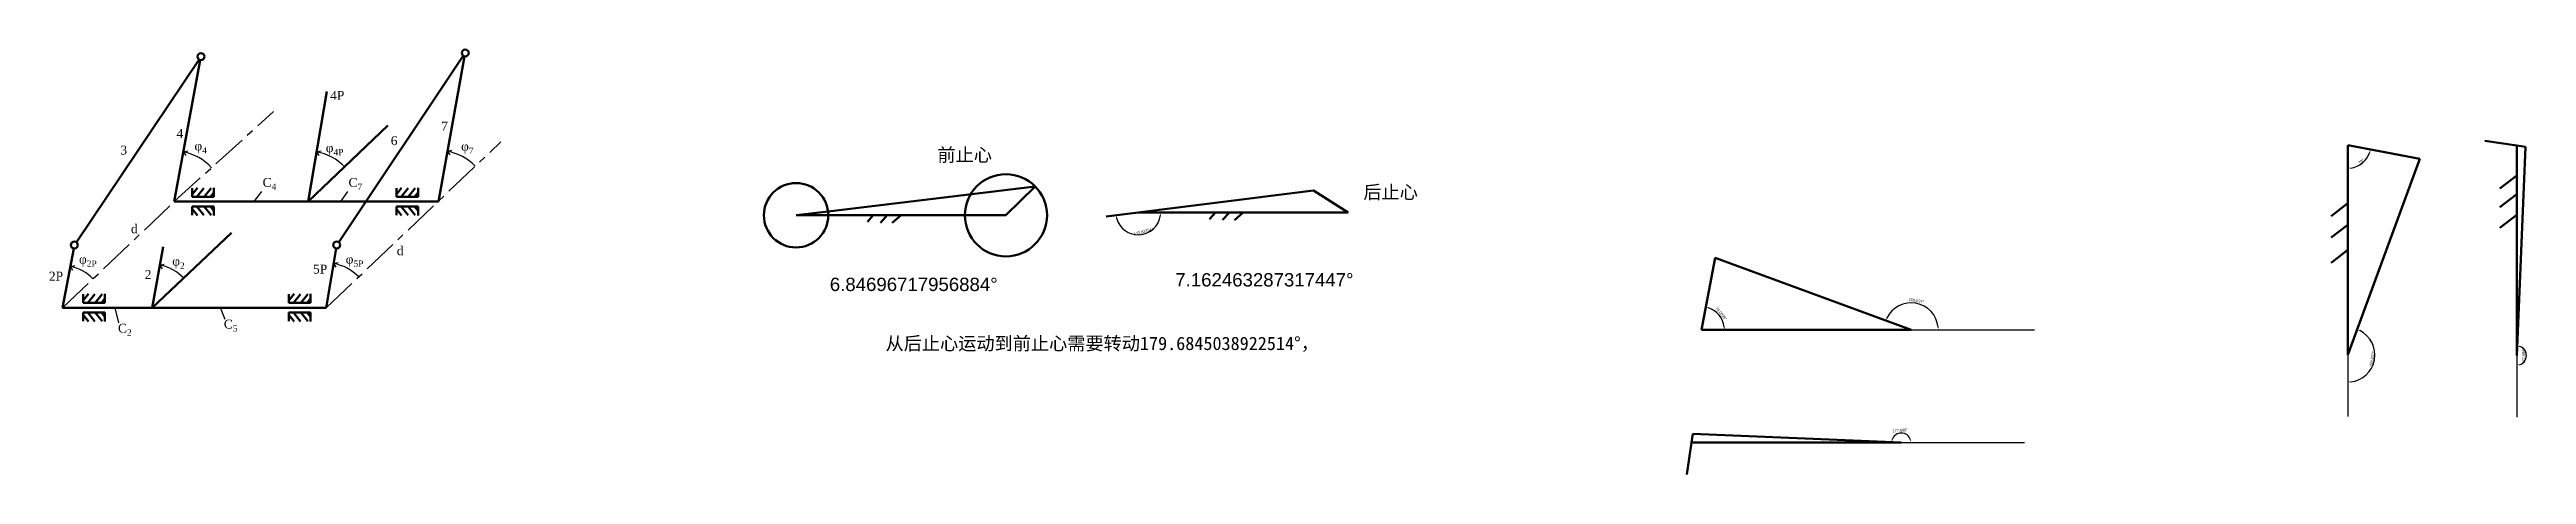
# Model space of a CAD drawing. Header units: millimetres. Extents: x 1455 to 3686, y 430 to 812.
import ezdxf

# ---------------------------------------------------------------- set-up
doc = ezdxf.new("R2010")
doc.units = ezdxf.units.MM
doc.linetypes.add('CENTER', pattern=[50.8, 31.75, -6.35, 6.35, -6.35])
for name, color, linetype in [('中心线层', 1, 'CENTER'), ('剖面线层', 4, 'Continuous'), ('标注层', 3, 'Continuous'), ('细实线层', 7, 'Continuous')]:
    doc.layers.add(name, color=color, linetype=linetype)
doc.layers.add('粗实线层', color=7, linetype='Continuous', lineweight=50)
doc.styles.get("Standard").update_dxf_attribs({"font": 'arial.ttf'})
doc.dimstyles.new('ISO-25', dxfattribs={"dimtxt": 2.5, "dimasz": 2.5, "dimexe": 1.25, "dimexo": 0.625, "dimtad": 1, "dimtxsty": 'Standard', "dimcen": 2.5, "dimadec": 0, "dimazin": 0, "dimtfac": 1, "dimtmove": 0, "dimatfit": 3, "dimfxl": 1, "dimarcsym": 0})

# ---------------------------------------------------------------- blocks, each defined once
blk = doc.blocks.new('*D2')
at = {"layer": 'Defpoints', "color": 0, "transparency": 16777216}
for p in [(2406.4, 662.1), (2426.6, 647.5), (2435.2, 665.7), (2435.2, 665.7), (2624.2, 665.7)]:
    blk.add_point(p, dxfattribs=at)
at = {"layer": '标注层', "color": 0, "lineweight": -2, "transparency": 16777216}
blk.add_arc((2435.2, 665.7), 20.1, 194.2775, 352.8849, dxfattribs=at)
at = {"layer": '标注层', "color": 0, "transparency": 16777216}
for points in [[(2415.3, 660.7), (2416.1, 660.8), (2415.2, 663.2)], [(2454.8, 663.2), (2455.6, 663.2), (2455.4, 665.7)]]:
    blk.add_solid(points, dxfattribs=at)
at = {"layer": '标注层', "color": 0, "transparency": 16777216, "insert": (2440, 648.3), "char_height": 2.5, "attachment_point": 5, "rotation": 15.2598}
blk.add_mtext('172,83754°', dxfattribs=at)
blk = doc.blocks.new('*D3')
at = {"layer": 'Defpoints', "color": 0, "transparency": 16777216}
for p in [(2954.9, 624.8), (3131.4, 559.9), (3131.4, 559.9), (3146, 579.5), (3242.6, 559.9)]:
    blk.add_point(p, dxfattribs=at)
at = {"layer": '标注层', "color": 0, "lineweight": -2, "transparency": 16777216}
blk.add_arc((3131.4, 559.9), 24.4, 5.8744, 153.9629, dxfattribs=at)
at = {"layer": '标注层', "color": 0, "transparency": 16777216}
for points in [[(3109.9, 570.5), (3109.1, 570.8), (3108.5, 568.4)], [(3156.1, 562.5), (3155.3, 562.4), (3155.8, 559.9)]]:
    blk.add_solid(points, dxfattribs=at)
at = {"layer": '标注层', "color": 0, "transparency": 16777216, "insert": (3136.1, 586.1), "char_height": 2.5, "attachment_point": 5, "rotation": 349.9186}
blk.add_mtext('159,837°', dxfattribs=at)
blk = doc.blocks.new('*D4')
at = {"layer": 'Defpoints', "color": 0, "transparency": 16777216}
for p in [(2934.6, 466.4), (3122.4, 458.5), (3122.4, 458.5), (3126.8, 465.9), (3233.6, 458.5)]:
    blk.add_point(p, dxfattribs=at)
at = {"layer": '标注层', "color": 0, "lineweight": -2, "transparency": 16777216}
blk.add_arc((3122.4, 458.5), 8.62, 16.6821, 160.9061, dxfattribs=at)
at = {"layer": '标注层', "color": 0, "transparency": 16777216}
for points in [[(3114.7, 461.2), (3113.9, 461.4), (3113.8, 458.8)], [(3131.1, 461), (3130.3, 460.9), (3131, 458.5)]]:
    blk.add_solid(points, dxfattribs=at)
at = {"layer": '标注层', "color": 0, "transparency": 16777216, "insert": (3121.4, 469.2), "char_height": 2.5, "attachment_point": 5, "rotation": 5.6882}
blk.add_mtext('177,588°', dxfattribs=at)
blk = doc.blocks.new('*D5')
at = {"layer": 'Defpoints', "color": 0, "transparency": 16777216}
for p in [(2947.9, 588.4), (2942.4, 559.9), (2942.4, 559.9), (2961.1, 569.2), (3131.4, 559.9)]:
    blk.add_point(p, dxfattribs=at)
at = {"layer": '标注层', "color": 0, "lineweight": -2, "transparency": 16777216}
blk.add_arc((2942.4, 559.9), 20.8, 6.8895, 72.1744, dxfattribs=at)
at = {"layer": '标注层', "color": 0, "transparency": 16777216}
for points in [[(2948.7, 579.4), (2948.9, 580.2), (2946.4, 580.4)], [(2963.5, 562.5), (2962.7, 562.4), (2963.2, 559.9)]]:
    blk.add_solid(points, dxfattribs=at)
at = {"layer": '标注层', "color": 0, "transparency": 16777216, "insert": (2960.1, 574.5), "char_height": 2.5, "attachment_point": 5, "rotation": 309.5319}
blk.add_mtext('79,0639°', dxfattribs=at)
blk = doc.blocks.new('*D9')
at = {"layer": 'Defpoints', "color": 0, "transparency": 16777216}
for p in [(3589.5, 713.9), (3524.7, 537.4), (3524.7, 537.4), (3544.3, 522.8), (3524.7, 481.9)]:
    blk.add_point(p, dxfattribs=at)
at = {"layer": '标注层', "color": 0, "lineweight": -2, "transparency": 16777216}
blk.add_arc((3524.7, 537.4), 24.4, 275.8744, 63.9629, dxfattribs=at)
at = {"layer": '标注层', "color": 0, "transparency": 16777216}
for points in [[(3535.3, 559), (3535.6, 559.7), (3533.1, 560.3)], [(3527.3, 512.7), (3527.2, 513.6), (3524.7, 513)]]:
    blk.add_solid(points, dxfattribs=at)
at = {"layer": '标注层', "color": 0, "transparency": 16777216, "insert": (3546.7, 533.5), "char_height": 2.5, "attachment_point": 5, "rotation": 79.9186}
blk.add_mtext('159,837°', dxfattribs=at)
blk = doc.blocks.new('*D10')
at = {"layer": 'Defpoints', "color": 0, "transparency": 16777216}
for p in [(3684.8, 724.7), (3676.9, 536.9), (3676.9, 536.9), (3684.3, 532.5), (3676.9, 481.3)]:
    blk.add_point(p, dxfattribs=at)
at = {"layer": '标注层', "color": 0, "lineweight": -2, "transparency": 16777216}
blk.add_arc((3676.9, 536.9), 8.62, 286.6821, 70.9061, dxfattribs=at)
at = {"layer": '标注层', "color": 0, "transparency": 16777216}
for points in [[(3679.6, 544.6), (3679.8, 545.4), (3677.2, 545.5)], [(3679.4, 528.2), (3679.3, 529), (3676.9, 528.3)]]:
    blk.add_solid(points, dxfattribs=at)
at = {"layer": '标注层', "color": 0, "transparency": 16777216, "insert": (3683.3, 536.7), "char_height": 2.5, "attachment_point": 5, "rotation": 88.7941}
blk.add_mtext('177,588°', dxfattribs=at)
blk = doc.blocks.new('*D11')
at = {"layer": 'Defpoints', "color": 0, "transparency": 16777216}
for p in [(3524.7, 726.4), (3524.7, 726.4), (3553.2, 720.9), (3534, 707.8), (3524.7, 537.4)]:
    blk.add_point(p, dxfattribs=at)
at = {"layer": '标注层', "color": 0, "lineweight": -2, "transparency": 16777216}
blk.add_arc((3524.7, 726.4), 20.8, 276.8895, 342.1744, dxfattribs=at)
at = {"layer": '标注层', "color": 0, "transparency": 16777216}
for points in [[(3544.1, 720.2), (3544.9, 720), (3545.2, 722.5)], [(3527.3, 705.4), (3527.2, 706.2), (3524.7, 705.6)]]:
    blk.add_solid(points, dxfattribs=at)
at = {"layer": '标注层', "color": 0, "transparency": 16777216, "insert": (3536.8, 711.8), "char_height": 2.5, "attachment_point": 5, "rotation": 39.5319}
blk.add_mtext('79°', dxfattribs=at)

msp = doc.modelspace()

# ---------------------------------------------------------------- linework, layer by layer
at = {"layer": '中心线层'}
for p, q in [((1566.926, 675.444), (1656.313, 756.683)), ((1703.872, 579.947), (1861.161, 729.241)), ((1466.361, 579.947), (1566.926, 675.444))]:
    msp.add_line(p, q, dxfattribs=at)
at = {"layer": '剖面线层'}
for p, q in [((3131.415, 559.95), (3242.552, 559.95)), ((3524.739, 537.423), (3524.739, 481.855)), ((3676.861, 536.87), (3676.861, 481.302)), ((3122.422, 458.487), (3233.558, 458.487))]:
    msp.add_line(p, q, dxfattribs=at)
at = {"layer": '粗实线层'}
for p, q in [((1589.274, 803.479), (1478.782, 638.923)), ((1715.061, 639.034), (1827.32, 806.743)), ((1828.493, 806.268), (1804.873, 675.444)), ((1566.926, 675.444), (1590.44, 803.004)), ((1704.36, 774.562), (1687.694, 675.444)), ((1687.694, 675.444), (1759.407, 744.059)), ((3524.739, 726.423), (3524.739, 537.423)), ((3553.212, 720.921), (3589.54, 713.902)), ((3676.861, 725.87), (3676.861, 536.87)), ((3676.861, 725.87), (3684.776, 724.703)), ((3676.861, 699.051), (3661.664, 687.412)), ((1804.873, 675.444), (1566.926, 675.444)), ((1583.083, 681.988), (1587.826, 687.963)), ((1583.083, 679.791), (1583.083, 687.619)), ((1583.083, 679.791), (1602.607, 679.791)), ((1583.083, 671.097), (1583.083, 663.269)), ((1583.083, 671.097), (1602.607, 671.097)), ((1587.414, 679.791), (1593.712, 687.723)), ((1587.414, 671.097), (1593.712, 663.165)), ((1593.876, 679.791), (1600.114, 687.646)), ((1593.876, 671.097), (1600.114, 663.242)), ((1599.507, 679.791), (1602.662, 683.765)), ((1599.507, 671.097), (1602.662, 667.124)), ((1602.607, 679.791), (1602.607, 687.825)), ((1602.607, 671.097), (1602.607, 663.063)), ((1767.005, 681.988), (1771.749, 687.963)), ((1767.005, 679.791), (1767.005, 687.619)), ((1767.005, 679.791), (1786.53, 679.791)), ((1767.005, 671.097), (1767.005, 663.269)), ((1767.005, 671.097), (1786.53, 671.097)), ((1771.337, 679.791), (1777.635, 687.723)), ((1771.337, 671.097), (1777.635, 663.165)), ((1777.799, 679.791), (1784.036, 687.646)), ((1777.799, 671.097), (1784.036, 663.242)), ((1783.429, 679.791), (1786.585, 683.765)), ((1783.429, 671.097), (1786.585, 667.124)), ((1786.53, 679.791), (1786.53, 687.825)), ((1786.53, 671.097), (1786.53, 663.063)), ((3524.739, 673.94), (3509.541, 662.301)), ((3676.861, 682.207), (3661.664, 670.568)), ((1547.187, 579.947), (1618.612, 647.312)), ((1583.083, 668.9), (1587.826, 662.926)), ((1767.005, 668.9), (1771.749, 662.926)), ((2196.51, 663.179), (2191.282, 657.129)), ((2209.185, 663.179), (2203.006, 656.496)), ((2221.538, 663.179), (2213.621, 656.337)), ((2504.682, 665.706), (2499.454, 659.655)), ((2517.357, 665.706), (2511.178, 659.022)), ((2529.71, 665.706), (2521.793, 658.864)), ((3524.739, 654.689), (3509.541, 643.05)), ((3676.861, 663.557), (3661.664, 651.918)), ((1476.477, 633.305), (1466.361, 579.947)), ((1556.988, 634.658), (1547.187, 579.947)), ((1703.872, 579.947), (1712.826, 633.402)), ((2947.917, 588.423), (2954.936, 624.751)), ((2954.936, 624.751), (3131.415, 559.95)), ((3524.739, 631.923), (3509.541, 620.284)), ((1484.926, 586.491), (1489.67, 592.466)), ((1484.926, 584.294), (1484.926, 592.123)), ((1484.926, 584.294), (1504.451, 584.294)), ((1489.258, 584.294), (1495.556, 592.226)), ((1495.72, 584.294), (1501.957, 592.15)), ((1501.35, 584.294), (1504.506, 588.268)), ((1504.451, 584.294), (1504.451, 592.329)), ((1670.111, 586.491), (1674.855, 592.466)), ((1670.111, 584.294), (1670.111, 592.123)), ((1670.111, 584.294), (1689.636, 584.294)), ((1674.442, 584.294), (1680.741, 592.226)), ((1680.905, 584.294), (1687.142, 592.15)), ((1686.535, 584.294), (1689.69, 588.268)), ((1689.636, 584.294), (1689.636, 592.329)), ((1466.361, 579.947), (1703.872, 579.947)), ((1484.926, 575.601), (1484.926, 567.772)), ((1484.926, 575.601), (1504.451, 575.601)), ((1484.926, 573.403), (1489.67, 567.429)), ((1489.258, 575.601), (1495.556, 567.668)), ((1495.72, 575.601), (1501.957, 567.745)), ((1501.35, 575.601), (1504.506, 571.627)), ((1504.451, 575.601), (1504.451, 567.566)), ((1670.111, 575.601), (1670.111, 567.772)), ((1670.111, 575.601), (1689.636, 575.601)), ((1670.111, 573.403), (1674.855, 567.429)), ((1674.442, 575.601), (1680.741, 567.668)), ((1680.905, 575.601), (1687.142, 567.745)), ((1686.535, 575.601), (1689.69, 571.627)), ((1689.636, 575.601), (1689.636, 567.566)), ((2942.415, 559.95), (3131.415, 559.95)), ((2933.422, 458.487), (2934.589, 466.402)), ((2933.422, 458.487), (3122.422, 458.487)), ((2934.588, 466.399), (3122.422, 458.487))]:
    msp.add_line(p, q, dxfattribs=at)
at = {"layer": '粗实线层', "color": 1}
for p, q in [((3524.739, 726.423), (3553.212, 720.921)), ((3676.861, 725.87), (3648.171, 730.101)), ((2127.038, 663.179), (2155.831, 666.637)), ((2406.436, 662.09), (2435.21, 665.706)), ((2942.415, 559.95), (2947.917, 588.423)), ((2933.422, 458.487), (2929.191, 429.798))]:
    msp.add_line(p, q, dxfattribs=at)
at = {"layer": '粗实线层', "color": 4}
for p, q in [((3589.54, 713.902), (3524.739, 537.423)), ((3684.773, 724.704), (3676.861, 536.87)), ((2155.831, 666.637), (2342.49, 689.05)), ((2406.436, 662.09), (2592.969, 685.53))]:
    msp.add_line(p, q, dxfattribs=at)
at = {"layer": '粗实线层', "color": 6}
for p, q in [((2342.49, 689.05), (2316.038, 663.179)), ((2592.969, 685.53), (2624.21, 665.706))]:
    msp.add_line(p, q, dxfattribs=at)
at = {"layer": '粗实线层', "color": 3}
for p, q in [((2127.038, 663.179), (2316.038, 663.179)), ((2435.21, 665.706), (2624.21, 665.706))]:
    msp.add_line(p, q, dxfattribs=at)
at = {"layer": '粗实线层'}
for centre, radius in [((1591.002, 806.052), 3.099), ((1829.044, 809.318), 3.099), ((2127.038, 663.179), 29), ((2316.038, 663.179), 37), ((1477.054, 636.35), 3.099), ((1713.337, 636.458), 3.099)]:
    msp.add_circle(centre, radius, dxfattribs=at)
at = {"layer": '细实线层'}
for p, q in [((1575.171, 720.172), (1579.128, 721.093)), ((1575.171, 720.172), (1577.261, 716.986)), ((1695.218, 720.194), (1699.175, 721.114)), ((1695.218, 720.194), (1697.308, 717.007)), ((1813.057, 720.772), (1817.014, 721.692)), ((1813.057, 720.772), (1815.147, 717.585)), ((1639.047, 675.444), (1645.863, 684.568)), ((1717.066, 675.444), (1723.395, 684.446)), ((1473.382, 616.98), (1477.339, 617.9)), ((1473.382, 616.98), (1475.472, 613.793)), ((1554.04, 618.201), (1557.996, 619.121)), ((1554.04, 618.201), (1556.129, 615.015)), ((1710.528, 619.683), (1714.484, 620.604)), ((1710.528, 619.683), (1712.617, 616.497)), ((1517.104, 566.473), (1513.711, 579.947)), ((1612.894, 569.38), (1608.578, 579.947))]:
    msp.add_line(p, q, dxfattribs=at)
for centre, radius, start, end in [((1566.926, 675.444), 45.482, 42.266251, 79.555421), ((1687.694, 675.444), 45.378, 43.735356, 80.455445), ((1804.873, 675.444), 46.06, 43.840089, 79.765649), ((1466.361, 579.947), 37.692, 43.519293, 79.265397), ((1547.187, 579.947), 38.863, 43.324533, 79.844057), ((1703.872, 579.947), 40.29, 43.505945, 80.490983)]:
    msp.add_arc(centre, radius, start, end, dxfattribs=at)

# ---------------------------------------------------------------- texts
at = {"layer": '粗实线层', "attachment_point": 1}
for s, width, insert, char_height in [('{\\fTimes New Roman|b0|i0|c0|p18;4P}', 11.80101, (1707.417, 775.157), 8), ('{\\fTimes New Roman|b0|i0|c0|p18;4}', 11.80101, (1569.024, 740.874), 8), ('{\\fTimes New Roman|b0|i0|c0|p18;7}', 11.80101, (1807.399, 747.453), 8), ('{\\fTimes New Roman|b0|i0|c0|p18;3}', 11.80101, (1518.47, 725.869), 8), ('\\A1;{\\fTimes New Roman|b0|i0|c0|p18;φ\\H0.7x;\\S^ 4;}', 11.80101, (1585.18, 729.603), 8), ('\\A1;{\\fTimes New Roman|b0|i0|c0|p18;φ\\H0.7x;\\S^ 4P;}', 11.80101, (1703.451, 727.946), 8), ('{\\fTimes New Roman|b0|i0|c0|p18;6}', 11.80101, (1761.99, 734.381), 8), ('\\A1;{\\fTimes New Roman|b0|i0|c0|p18;φ\\H0.7x;\\S^ 7;}', 11.80101, (1825.346, 729.283), 8), ('{\\fSimSun|b0|i0|c134|p2;前止心}', 121.68336, (2254.349, 723.606), 12), ('\\A1;{\\fTimes New Roman|b0|i0|c0|p18;C\\H0.7x;\\S^ 4;}', 11.80101, (1646.581, 696.79), 8), ('\\A1;{\\fTimes New Roman|b0|i0|c0|p18;C\\H0.7x;\\S^ 7;}', 11.80101, (1723.933, 696.716), 8), ('{\\fSimSun|b0|i0|c134|p2;后止心}', 121.68336, (2637.979, 690.046), 12), ('{\\fTimes New Roman|b0|i0|c0|p18;d}', 11.80101, (1527.962, 655.019), 8), ('\\A1;{\\fTimes New Roman|b0|i0|c0|p18;φ\\H0.7x;\\S^ 2P;}', 11.80101, (1481.21, 627.544), 8), ('\\A1;{\\fTimes New Roman|b0|i0|c0|p18;φ\\H0.7x;\\S^ 5P;}', 11.80101, (1721.398, 627.606), 8), ('{\\fTimes New Roman|b0|i0|c0|p18;d}', 11.80101, (1767.417, 635.236), 8), ('{\\fTimes New Roman|b0|i0|c0|p18;2P}', 11.80101, (1454.111, 612.375), 8), ('{\\fTimes New Roman|b0|i0|c0|p18;2}', 11.80101, (1540.378, 613.923), 8), ('\\A1;{\\fTimes New Roman|b0|i0|c0|p18;φ\\H0.7x;\\S^ 2;}', 11.80101, (1565.157, 625.85), 8), ('{\\fTimes New Roman|b0|i0|c0|p18;5P}', 11.80101, (1691.961, 618.725), 8), ('6.84696717956884°', 193.10189, (2157.416, 606.961), 12), ('7.162463287317447°', 121.68336, (2468.581, 611.069), 12), ('\\A1;{\\fTimes New Roman|b0|i0|c0|p18;C\\H0.7x;\\S^ 2;}', 11.80101, (1516.311, 565.509), 8), ('\\A1;{\\fTimes New Roman|b0|i0|c0|p18;C\\H0.7x;\\S^ 5;}', 11.80101, (1611.665, 569.178), 8), ('{\\fSimSun|b0|i0|c134|p2;从后止心运动到前止心需要转动179.6845038922514°，}', 436.89466, (2207.617, 553.814), 12)]:
    msp.add_mtext_dynamic_manual_height_columns(s, width=width, gutter_width=12.5, heights=[0], dxfattribs=dict(at, insert=insert, char_height=char_height))

# ---------------------------------------------------------------- dimensions: what is measured, and where the dimension line sits
at = {"layer": '标注层'}
dim = msp.add_angular_dim_2l(base=(3533.974, 707.782), line1=((3524.739, 726.423), (3553.212, 720.921)), line2=((3524.739, 726.423), (3524.739, 537.423)), dimstyle='ISO-25', dxfattribs=at)
dim.commit()
dim.dimension.update_dxf_attribs({"geometry": '*D11', "text_midpoint": (3536.77, 711.844)})
for base, line1, line2, override, picture, middle in [((3544.292, 522.837), ((3524.739, 537.423), (3524.739, 481.855)), ((3589.54, 713.902), (3524.739, 537.423)), {"dimadec": 3}, '*D9', (3546.662, 533.525)), ((3684.262, 532.458), ((3684.773, 724.704), (3676.861, 536.87)), ((3676.861, 536.87), (3676.861, 481.302)), {"dimadec": 3}, '*D10', (3683.349, 536.734)), ((3146.001, 579.503), ((3131.415, 559.95), (3242.552, 559.95)), ((2954.936, 624.751), (3131.415, 559.95)), {"dimadec": 3}, '*D3', (3136.058, 586.062)), ((2961.0564, 569.1852), ((2942.4152, 559.95), (2947.9169, 588.4233)), ((2942.4152, 559.95), (3131.4152, 559.95)), {"dimadec": 4}, '*D5', (2960.101, 574.5457))]:
    dim = msp.add_angular_dim_2l(base=base, line1=line1, line2=line2, dimstyle='ISO-25', override=override, dxfattribs=at)
    dim.commit()
    dim.dimension.update_dxf_attribs({"geometry": picture, "text_midpoint": middle})
for base, line1, line2, override, picture, middle in [((2426.624802, 647.481922), ((2435.209974, 665.705675), (2624.209974, 665.705675)), ((2406.436272, 662.089862), (2435.209974, 665.705675)), {"dimadec": 5}, '*D2', (2440.512003, 646.2712)), ((3126.834, 465.889), ((2934.588, 466.399), (3122.422, 458.487)), ((3122.422, 458.487), (3233.558, 458.487)), {"dimadec": 3}, '*D4', (3121.567, 467.062))]:
    dim = msp.add_angular_dim_2l(base=base, line1=line1, line2=line2, dimstyle='ISO-25', override=override, dxfattribs=at)
    dim.commit()
    dim.dimension.update_dxf_attribs({"geometry": picture, "text_midpoint": middle, "dimtype": 162})

doc.saveas('drawing.dxf')
